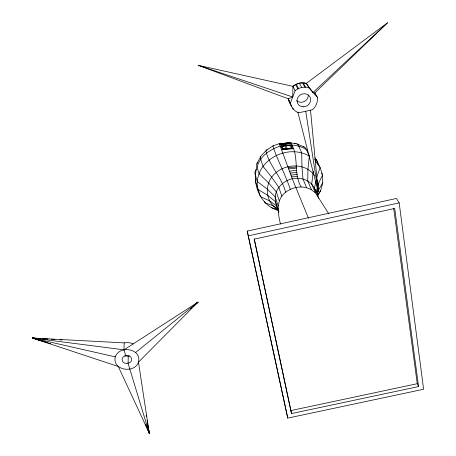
<?xml version="1.0" encoding="UTF-8"?>
<svg xmlns="http://www.w3.org/2000/svg" width="456" height="456" viewBox="0 0 456 456"><rect width="100%" height="100%" fill="white"/><g stroke="black" fill="none" stroke-linecap="round" stroke-linejoin="round"><path stroke-width="0.68" d="M129.384 355.908L128.233 356.29L128.09 363.364L149.272 433.2L138.476 362.149C142.05 348.709 119.272 344.804 115.311 356.883C111.925 370.232 134.417 374.062 138.476 362.149L198.018 302.117L123.986 349.837L32.382 338.027L118.286 366.493L149.272 433.2L147.1 420.626M304.807 87.142L302.493 82.844C299.005 82.747 295.67 84.257 292.952 86.349L198.217 65.311L288.238 98.787L292.723 97.003L292.952 86.349L295.619 84.577L297.836 88.897M133.232 343.932L130.376 342.918L127.287 342.559L124.18 342.878L123.986 349.837L125.753 355.663A4.816 3.979 -1.6 0 1 130.918 357.253C135.118 363.529 121.718 366.265 122.128 359.151A4.816 3.979 -1.6 0 1 125.753 355.663M303.24 146.678A32.587 11.383 -59.3 0 1 306.278 149.323L309.328 156.077L307.931 169.29L307.76 180.969L311.442 189.742L315.455 192.905L328.856 213.864M315.752 181.522L314.515 188.083L315.603 191.366M313.312 171.205L311.693 184.087L315.455 192.905M315.307 162.484L315.615 161.139L314.754 159.281M280.486 224.09C277.966 213.488 275.47 199.893 285.616 192.295C292.809 186.55 303.308 185.182 311.442 189.742M316.213 192.01L318.271 184.013L322.523 175.018L320.112 167.608L316.886 160.694A32.667 13.971 -27.1 0 0 315.86 159.167M317.211 194.82L318.436 190.123L322.711 182.856L322.523 175.018L321.634 173.109M317.638 195.915L320.688 190.585L322.711 182.856M317.205 194.176L318.436 190.123L318.271 184.013L316.795 179.521M316.606 177.578L320.112 167.608L315.615 161.139M290.335 103.278L295.129 90.687C298.88 87.609 303.998 86.372 308.706 87.66L317.347 97.265C318.02 101.962 315.991 106.681 312.451 109.754L299.022 112.74C292.33 111.156 290.689 104.185 288.238 98.787L291.601 106.772M256.939 163.55L260.638 156.647M317.245 195.607L320.688 190.585M298.56 88.532L296.332 84.223C299.41 82.678 303.029 82.564 306.335 83.362L387.503 22.8L314.868 92.853L314.999 93.964M387.503 22.8L313.038 92.477L306.335 83.362L303.274 82.872L305.6 87.164M190.574 308.74L191.64 307.794M193.766 305.902L198.018 302.117L194.621 304.665M194.222 305.355L198.018 302.117L135.614 352.505M288.585 142.979L289.583 142.682L295.864 143.629M247.232 231.106L396.458 198.457L399.165 202.863L423.618 389.253L287.764 418.101L247.232 231.106L287.764 418.101M248.36 235.832L399.165 202.863M283.284 148.377C285.769 149.163 288.847 149.22 291.042 147.653A4.52 1.733 -2.6 0 0 290.347 145.966C281.899 144.005 273.115 148.291 266.503 153.216C246.981 168.372 254.71 204.009 278.177 210.461M290.797 410.588L417.257 383.701L418.579 386.568L291.509 413.569L254.146 238.83M128.233 356.29L124.762 355.925M286.687 145.606C294 144.09 301.866 146.29 307.823 150.571M289.497 171.188L296.639 170.305M288.665 168.931L296.337 168.082M288.255 167.802L296.189 166.976M290.928 175.075L297.192 174.46M279.192 143.76L289.908 142.768M290.204 142.848L279.197 143.896L289.583 142.682L290.506 142.933C299.723 155.604 292.923 173.514 301.165 186.914M281.854 196.24L278.81 187.336L271.719 177.27L262.992 166.309L260.775 159.383A32.621 8.293 36 0 1 261.26 155.758L266.481 150.132L273.036 145.857L279.192 143.697L279.363 144.016L290.506 142.933M281.335 143.902L282.726 143.765M279.465 144.267L290.763 143.178M279.591 144.569L291.048 143.452M279.363 144.016L279.722 144.865L291.338 143.731M286.966 148.873L282.931 149.272L281.631 149.802L293.561 148.639L292.062 148.411L290.683 145.088L286.681 145.475L286.835 149.032M289.355 145.344L280.258 146.233L279.722 144.865M288.027 148.804L292.062 148.411L292.074 145.076L290.683 145.088M290.187 173.069L296.93 172.499M291.583 176.871L297.466 176.478M281.643 146.097L285.638 145.703M124.18 342.878L32.382 338.027L50.656 343.727M40.846 338.58L32.382 338.027L45.264 341.914M42.967 338.722L47.903 339.047M51.431 339.275L54.959 339.509M59.896 339.834L62.016 339.971M38.754 338.574L32.382 338.027L41.239 340.541M42.294 338.876L44.42 339.059M37.306 338.58L32.382 338.027L38.555 339.595M36.617 338.631L32.382 338.027L115.311 356.883M35.899 338.58L32.382 338.027L35.859 338.665M271.28 207.634L278.08 209.532C264.132 202.162 264.121 181.477 276.302 172.402C287.103 163.465 305.959 163.248 314.412 175.446M198.217 65.311L292.723 97.003M309.328 156.077C286.522 142.785 252.715 161.658 257.708 189.286L267.501 195.168L275.378 201.603L278.912 212.08M296.987 143.908L304.192 147.014M278.194 208.985L273.155 205.753L264.987 202.817L264.583 201.466M276.997 206.152L269.547 200.862L260.353 196.565L258.216 189.206M290.814 104.219L289.486 102.241M314.874 157.799L316.886 160.694L318.185 164.679M290.814 104.173L289.281 101.933L288.238 98.787M317.347 97.265L314.868 92.853L313.038 92.477L312.343 91.234M306.335 83.362L308.706 87.66M299.347 83.146L301.615 87.449M292.952 86.349L295.129 90.687M292.746 108.078L293.282 109.218M308.501 218.276L292.262 178.724L280.258 146.233L282.931 149.272L281.637 145.937M145.464 424.057L149.272 433.2L148.474 429.028M306.569 187.69L302.983 178.951L301.952 166.748L301.678 152.788L298.754 146.085A32.558 8.852 -74.3 0 0 294.604 143.885M147.71 429.221L149.272 433.2L148.428 429.016M290.307 189.303C285.644 175.36 278.559 162.387 273.703 148.531A32.558 1.505 63.9 0 1 273.309 145.96M257.982 188.556L255.611 182.029A32.684 13.874 -10.6 0 1 255.525 178.991M278.798 212.074C276.518 205.622 273.497 198.668 276.308 191.868C279.1 185.17 285.279 180.394 292.262 178.724C299.142 177.321 306.66 179.031 311.693 184.087C315.147 188.203 316.84 193.378 318.778 198.303M148.553 431.205L149.272 433.2L148.371 429.039M285.616 192.295C282.133 177.914 270.602 167.261 266.503 153.216A32.581 5.079 50.2 0 1 267.188 149.95M279.294 200.845L276.308 191.868L268.612 182.959L259.048 173.622L256.91 166.582A32.655 10.944 21.2 0 1 257.731 162.336M278.092 205.798L275.139 196.735L267.182 189.063L257.252 181.459L255.155 174.312A32.678 12.842 5.6 0 1 256.13 169.398M148.627 431.176L149.272 433.2L148.456 429.751M148.343 429.774L149.272 433.2M297.871 112.284L318.197 191.662L310.519 110.158M291.509 413.569L254.3 239.132L394.719 208.455L418.579 386.568M147.944 426.252L148.211 427.637M146.137 415.04L146.376 416.436M305.731 111.247L318.197 191.662M393.665 208.329L417.257 383.701M285.787 149.135L285.633 145.544L282.623 146.684A4.52 1.733 -2.6 0 0 283.29 148.411M308.273 94.894A6.869 6.338 -29.3 0 1 304.323 101.5A6.869 6.338 -29.3 0 1 296.731 100.639M303.132 106.795A6.965 6.412 -28.9 0 0 310.08 97.168A6.965 6.412 -28.9 0 0 298.292 96.792A6.965 6.412 -28.9 0 0 303.132 106.795"/></g></svg>
